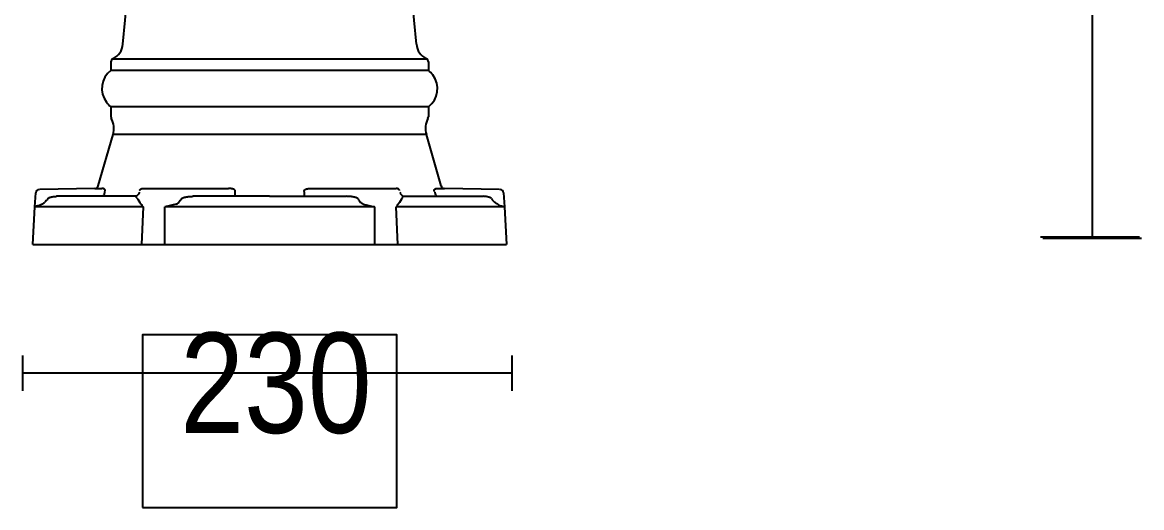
# Model space of a CAD drawing. Extents: x 0 to 119, y 0 to 373.
# Drawn here: x 25.2 to 113.4, y 0 to 38.3 of the extents above; entities that cross this region are included whole.
import ezdxf

# ---------------------------------------------------------------- set-up
doc = ezdxf.new("R2010")
doc.units = 0
doc.layers.add('LIVELLO_1', color=160, linetype='Continuous')
doc.styles.add('STD', font='txt')

# ---------------------------------------------------------------- blocks, each defined once
blk = doc.blocks.new('AI9-BLK1')
at = {"layer": 'LIVELLO_1', "color": 7}
for p, q in [((49.979, 15.402), (49.977, -165.429)), ((-26.442, -150.133), (-26.003, -145.572)), ((-3.309, -150.133), (-3.75, -145.572)), ((-27.391, -151.535), (-27.391, -152.205)), ((-27.232, -151.279), (-2.52, -151.279)), ((-2.362, -151.535), (-2.362, -152.205)), ((-2.362, -152.205), (-27.391, -152.205)), ((-2.362, -155.065), (-27.391, -155.065)), ((-27.391, -155.065), (-27.391, -155.85)), ((-2.362, -155.065), (-2.362, -155.85)), ((-28.391, -161.299), (-27.227, -157.25)), ((-2.522, -157.25), (-27.227, -157.25)), ((-1.363, -161.299), (-2.522, -157.25)), ((-33.382, -162.953), (-33.321, -161.854)), ((-28.658, -161.506), (-32.987, -161.579)), ((-28.658, -161.506), (-28.097, -161.506)), ((-24.862, -161.506), (-18.109, -161.506)), ((-17.617, -161.774), (-17.617, -162.108)), ((-12.134, -162.108), (-12.134, -161.774)), ((-11.643, -161.506), (-4.888, -161.506)), ((-1.655, -161.506), (-1.094, -161.506)), ((3.237, -161.579), (-1.094, -161.506)), ((3.57, -161.854), (3.631, -162.953)), ((-33.536, -165.934), (-33.382, -162.953)), ((-24.855, -162.953), (-33.382, -162.953)), ((-24.855, -162.953), (-24.991, -165.934)), ((-14.876, -162.953), (-23.135, -162.953)), ((-23.135, -165.934), (-23.135, -162.953)), ((-6.617, -162.953), (-14.876, -162.953)), ((-6.617, -162.953), (-6.617, -165.934)), ((-4.76, -165.934), (-4.893, -162.953)), ((3.631, -162.953), (-4.893, -162.953)), ((3.631, -162.953), (3.786, -165.934)), ((45.913, -165.329), (53.707, -165.329)), ((46.081, -165.416), (53.874, -165.416)), ((-33.536, -165.934), (-14.876, -165.934)), ((-14.876, -165.934), (3.786, -165.934)), ((-34.372, -174.67), (-34.372, -177.458)), ((4.226, -174.67), (4.226, -177.458)), ((4.226, -176.065), (-34.372, -176.065))]:
    blk.add_line(p, q, dxfattribs=at)
for points in [[(-25.37, -162.123), (-25.404, -162.123), (-25.435, -162.123)], [(-4.382, -162.123), (-4.35, -162.123), (-4.316, -162.123)]]:
    blk.add_lwpolyline(points, dxfattribs=at)
blk.add_lwpolyline([(-24.91, -186.655), (-4.844, -186.655), (-4.844, -173.039), (-24.91, -173.039)], close=True, dxfattribs=at)
for points in [[(-27.232, -151.279), (-26.788, -151.059), (-26.489, -150.627), (-26.442, -150.133)], [(-3.309, -150.133), (-3.264, -150.627), (-2.965, -151.059), (-2.52, -151.279)], [(-27.232, -151.279), (-27.329, -151.325), (-27.391, -151.426), (-27.391, -151.535)], [(-2.362, -151.535), (-2.362, -151.426), (-2.424, -151.325), (-2.52, -151.279)], [(-27.391, -155.85), (-27.391, -155.895), (-27.379, -155.94), (-27.359, -155.983)], [(-27.227, -157.25), (-27.109, -156.826), (-27.156, -156.372), (-27.359, -155.983)], [(-2.394, -155.983), (-2.598, -156.372), (-2.644, -156.826), (-2.522, -157.25)], [(-2.394, -155.983), (-2.375, -155.94), (-2.362, -155.895), (-2.362, -155.85)], [(-28.658, -161.506), (-28.532, -161.501), (-28.424, -161.418), (-28.391, -161.299)], [(-1.363, -161.299), (-1.329, -161.418), (-1.217, -161.501), (-1.094, -161.506)], [(-33.04, -161.579), (-33.192, -161.584), (-33.314, -161.701), (-33.321, -161.854)], [(3.57, -161.854), (3.562, -161.701), (3.439, -161.584), (3.292, -161.579)]]:
    blk.add_open_spline(points, degree=3, dxfattribs=at)
for points, knots in [([(-27.391, -152.205), (-28.178, -152.796), (-28.343, -153.918), (-27.749, -154.706), (-27.648, -154.842), (-27.528, -154.963), (-27.391, -155.065)], [0, 0, 0, 0, 1, 1, 1, 2, 2, 2, 2]), ([(-2.362, -155.065), (-1.572, -154.474), (-1.41, -153.349), (-2.003, -152.563), (-2.106, -152.426), (-2.227, -152.305), (-2.362, -152.205)], [0, 0, 0, 0, 1, 1, 1, 2, 2, 2, 2]), ([(-32.367, -162.31), (-32.406, -162.367), (-32.44, -162.417), (-32.484, -162.467), (-32.525, -162.514), (-32.575, -162.559), (-32.622, -162.6)], [0, 0, 0, 0, 1, 1, 1, 2, 2, 2, 2]), ([(-32.367, -162.31), (-32.344, -162.291), (-32.316, -162.267), (-32.29, -162.25), (-32.263, -162.237), (-32.239, -162.223), (-32.212, -162.216), (-32.19, -162.204), (-32.168, -162.199), (-32.146, -162.191), (-32.123, -162.184), (-32.102, -162.179), (-32.082, -162.173), (-32.055, -162.17), (-32.03, -162.163), (-32.004, -162.156), (-31.978, -162.153), (-31.952, -162.149), (-31.925, -162.144), (-31.888, -162.139), (-31.851, -162.132), (-31.814, -162.13), (-31.773, -162.128), (-31.731, -162.128), (-31.686, -162.123)], [0, 0, 0, 0, 1, 1, 1, 2, 2, 2, 3, 3, 3, 4, 4, 4, 5, 5, 5, 6, 6, 6, 7, 7, 7, 8, 8, 8, 8]), ([(-28.048, -162.108), (-28.281, -162.104), (-28.514, -162.104), (-28.748, -162.108), (-28.748, -162.108), (-29.474, -162.108), (-29.474, -162.108), (-29.805, -162.108), (-30.138, -162.113), (-30.469, -162.114), (-30.874, -162.116), (-31.281, -162.121), (-31.686, -162.123)], [0, 0, 0, 0, 1, 1, 1, 2, 2, 2, 3, 3, 3, 4, 4, 4, 4]), ([(-27.89, -161.774), (-27.883, -161.755), (-27.872, -161.741), (-27.867, -161.726), (-27.857, -161.708), (-27.855, -161.693), (-27.852, -161.677), (-27.852, -161.677), (-27.852, -161.645), (-27.852, -161.645), (-27.855, -161.634), (-27.855, -161.62), (-27.857, -161.608), (-27.862, -161.605), (-27.862, -161.599), (-27.867, -161.593), (-27.871, -161.589), (-27.874, -161.584), (-27.878, -161.579), (-27.883, -161.574), (-27.887, -161.57), (-27.89, -161.563), (-27.896, -161.56), (-27.903, -161.556), (-27.906, -161.555), (-27.911, -161.546), (-27.918, -161.544), (-27.924, -161.541), (-27.929, -161.539), (-27.936, -161.536), (-27.943, -161.532), (-27.952, -161.527), (-27.959, -161.525), (-27.97, -161.522), (-27.979, -161.52), (-27.992, -161.513), (-28.004, -161.513), (-28.018, -161.508), (-28.03, -161.508), (-28.044, -161.508), (-28.063, -161.506), (-28.08, -161.506), (-28.097, -161.506)], [0, 0, 0, 0, 1, 1, 1, 2, 2, 2, 3, 3, 3, 4, 4, 4, 5, 5, 5, 6, 6, 6, 7, 7, 7, 8, 8, 8, 9, 9, 9, 10, 10, 10, 11, 11, 11, 12, 12, 12, 13, 13, 13, 14, 14, 14, 14]), ([(-27.904, -161.807), (-27.906, -161.833), (-27.906, -161.864), (-27.913, -161.892), (-27.916, -161.917), (-27.924, -161.945), (-27.936, -161.968), (-27.945, -161.997), (-27.959, -162.021), (-27.979, -162.044), (-27.996, -162.068), (-28.023, -162.087), (-28.048, -162.108)], [0, 0, 0, 0, 1, 1, 1, 2, 2, 2, 3, 3, 3, 4, 4, 4, 4]), ([(-25.435, -162.123), (-25.871, -162.116), (-26.308, -162.114), (-26.739, -162.111), (-27.175, -162.108), (-27.612, -162.108), (-28.048, -162.108)], [0, 0, 0, 0, 1, 1, 1, 2, 2, 2, 2]), ([(-25.179, -161.909), (-25.204, -161.949), (-25.23, -161.985), (-25.262, -162.019), (-25.297, -162.056), (-25.336, -162.087), (-25.385, -162.116)], [0, 0, 0, 0, 1, 1, 1, 2, 2, 2, 2]), ([(-25.363, -162.237), (-25.363, -162.22), (-25.365, -162.199), (-25.37, -162.184), (-25.37, -162.184), (-25.37, -162.123), (-25.37, -162.123)], [0, 0, 0, 0, 1, 1, 1, 2, 2, 2, 2]), ([(-25.363, -162.237), (-25.252, -162.4), (-25.142, -162.564), (-25.027, -162.723), (-24.97, -162.799), (-24.914, -162.879), (-24.855, -162.953)], [0, 0, 0, 0, 1, 1, 1, 2, 2, 2, 2]), ([(-25.156, -161.807), (-25.16, -161.823), (-25.163, -161.84), (-25.168, -161.859), (-25.172, -161.874), (-25.176, -161.892), (-25.179, -161.909)], [0, 0, 0, 0, 1, 1, 1, 2, 2, 2, 2]), ([(-25.128, -161.66), (-25.117, -161.648), (-25.11, -161.634), (-25.099, -161.62), (-25.094, -161.608), (-25.081, -161.599), (-25.073, -161.589), (-25.066, -161.579), (-25.057, -161.574), (-25.048, -161.57), (-25.041, -161.562), (-25.032, -161.556), (-25.025, -161.546), (-25.022, -161.546), (-25.015, -161.543), (-25.009, -161.541), (-25.005, -161.539), (-25, -161.536), (-24.991, -161.531), (-24.986, -161.527), (-24.976, -161.525), (-24.968, -161.522), (-24.959, -161.52), (-24.947, -161.513), (-24.94, -161.513), (-24.928, -161.512), (-24.917, -161.508), (-24.907, -161.508), (-24.89, -161.506), (-24.877, -161.506), (-24.862, -161.506)], [0, 0, 0, 0, 1, 1, 1, 2, 2, 2, 3, 3, 3, 4, 4, 4, 5, 5, 5, 6, 6, 6, 7, 7, 7, 8, 8, 8, 9, 9, 9, 10, 10, 10, 10]), ([(-21.834, -162.31), (-21.861, -162.362), (-21.891, -162.417), (-21.928, -162.464), (-21.96, -162.514), (-22.001, -162.559), (-22.045, -162.6)], [0, 0, 0, 0, 1, 1, 1, 2, 2, 2, 2]), ([(-21.834, -162.31), (-21.798, -162.287), (-21.765, -162.265), (-21.726, -162.25), (-21.695, -162.235), (-21.661, -162.223), (-21.626, -162.215), (-21.599, -162.203), (-21.57, -162.199), (-21.54, -162.191), (-21.513, -162.184), (-21.484, -162.179), (-21.454, -162.173), (-21.422, -162.17), (-21.386, -162.163), (-21.353, -162.156), (-21.317, -162.153), (-21.28, -162.149), (-21.245, -162.144), (-21.197, -162.139), (-21.146, -162.132), (-21.096, -162.13), (-21.043, -162.128), (-20.983, -162.128), (-20.927, -162.123)], [0, 0, 0, 0, 1, 1, 1, 2, 2, 2, 3, 3, 3, 4, 4, 4, 5, 5, 5, 6, 6, 6, 7, 7, 7, 8, 8, 8, 8]), ([(-17.617, -162.108), (-18.168, -162.111), (-18.72, -162.113), (-19.274, -162.116), (-19.824, -162.116), (-20.373, -162.123), (-20.927, -162.123)], [0, 0, 0, 0, 1, 1, 1, 2, 2, 2, 2]), ([(-17.617, -161.774), (-17.607, -161.755), (-17.597, -161.74), (-17.594, -161.722), (-17.589, -161.708), (-17.592, -161.688), (-17.597, -161.67), (-17.602, -161.66), (-17.609, -161.65), (-17.614, -161.641), (-17.622, -161.631), (-17.629, -161.62), (-17.642, -161.608), (-17.647, -161.605), (-17.658, -161.599), (-17.663, -161.593), (-17.674, -161.589), (-17.681, -161.584), (-17.691, -161.579), (-17.7, -161.574), (-17.711, -161.57), (-17.722, -161.563), (-17.732, -161.56), (-17.742, -161.556), (-17.754, -161.555), (-17.764, -161.546), (-17.776, -161.544), (-17.789, -161.541), (-17.799, -161.539), (-17.811, -161.536), (-17.823, -161.532), (-17.842, -161.527), (-17.862, -161.525), (-17.877, -161.522), (-17.897, -161.52), (-17.918, -161.513), (-17.936, -161.513), (-17.964, -161.508), (-17.994, -161.508), (-18.019, -161.508), (-18.049, -161.506), (-18.08, -161.506), (-18.109, -161.506)], [0, 0, 0, 0, 1, 1, 1, 2, 2, 2, 3, 3, 3, 4, 4, 4, 5, 5, 5, 6, 6, 6, 7, 7, 7, 8, 8, 8, 9, 9, 9, 10, 10, 10, 11, 11, 11, 12, 12, 12, 13, 13, 13, 14, 14, 14, 14]), ([(-14.876, -162.104), (-14.876, -162.104), (-14.876, -162.104), (-14.876, -162.104), (-14.876, -162.104), (-14.878, -162.104), (-14.878, -162.104), (-14.878, -162.104), (-14.883, -162.104), (-14.883, -162.104), (-14.883, -162.104), (-14.887, -162.104), (-14.887, -162.104), (-14.887, -162.104), (-14.89, -162.104), (-14.89, -162.104), (-14.89, -162.104), (-14.893, -162.104), (-14.893, -162.104), (-14.893, -162.104), (-14.897, -162.104), (-14.897, -162.104), (-14.897, -162.104), (-14.902, -162.104), (-14.902, -162.104), (-14.902, -162.104), (-14.904, -162.104), (-14.904, -162.104), (-14.904, -162.104), (-14.91, -162.104), (-14.91, -162.104), (-14.91, -162.104), (-14.915, -162.104), (-14.915, -162.104), (-14.915, -162.104), (-14.924, -162.104), (-14.924, -162.104), (-14.924, -162.104), (-14.927, -162.104), (-14.927, -162.104), (-14.927, -162.104), (-14.934, -162.104), (-14.934, -162.104), (-14.934, -162.104), (-14.941, -162.104), (-14.941, -162.104), (-14.941, -162.104), (-14.949, -162.104), (-14.949, -162.104), (-14.949, -162.104), (-14.954, -162.104), (-14.954, -162.104), (-14.954, -162.104), (-14.964, -162.104), (-14.964, -162.104), (-14.964, -162.104), (-14.969, -162.104), (-14.969, -162.104), (-14.969, -162.104), (-14.978, -162.104), (-14.978, -162.104), (-14.978, -162.104), (-14.988, -162.104), (-14.988, -162.104), (-14.988, -162.104), (-14.996, -162.104), (-14.996, -162.104), (-14.996, -162.104), (-15.005, -162.104), (-15.005, -162.104), (-15.005, -162.104), (-15.012, -162.104), (-15.012, -162.104), (-15.012, -162.104), (-15.021, -162.104), (-15.021, -162.104), (-15.021, -162.104), (-15.032, -162.104), (-15.032, -162.104), (-15.032, -162.104), (-15.04, -162.104), (-15.04, -162.104), (-15.04, -162.104), (-15.052, -162.104), (-15.052, -162.104), (-15.052, -162.104), (-15.062, -162.104), (-15.062, -162.104), (-15.062, -162.104), (-15.072, -162.104), (-15.072, -162.104), (-15.072, -162.104), (-15.083, -162.104), (-15.083, -162.104), (-15.083, -162.104), (-15.094, -162.104), (-15.094, -162.104), (-15.094, -162.104), (-15.106, -162.104), (-15.106, -162.104), (-15.106, -162.104), (-15.116, -162.104), (-15.116, -162.104), (-15.116, -162.104), (-15.128, -162.104), (-15.128, -162.104), (-15.128, -162.104), (-15.138, -162.104), (-15.138, -162.104), (-15.138, -162.104), (-15.15, -162.104), (-15.15, -162.104), (-15.15, -162.104), (-15.162, -162.104), (-15.162, -162.104), (-15.162, -162.104), (-15.175, -162.104), (-15.175, -162.104), (-15.175, -162.104), (-15.187, -162.104), (-15.187, -162.104), (-15.187, -162.104), (-15.199, -162.104), (-15.199, -162.104), (-15.199, -162.104), (-15.209, -162.104), (-15.209, -162.104), (-15.209, -162.104), (-15.223, -162.104), (-15.223, -162.104), (-15.223, -162.104), (-15.235, -162.104), (-15.235, -162.104), (-15.235, -162.104), (-15.25, -162.104), (-15.25, -162.104), (-15.25, -162.104), (-15.26, -162.104), (-15.26, -162.104), (-15.26, -162.104), (-15.272, -162.104), (-15.272, -162.104), (-15.272, -162.104), (-15.285, -162.104), (-15.285, -162.104), (-15.285, -162.104), (-15.297, -162.104), (-15.297, -162.104), (-15.297, -162.104), (-15.309, -162.104), (-15.309, -162.104), (-15.309, -162.104), (-15.322, -162.104), (-15.322, -162.104), (-15.322, -162.104), (-15.336, -162.104), (-15.336, -162.104), (-15.336, -162.104), (-15.35, -162.104), (-15.35, -162.104), (-15.35, -162.104), (-15.363, -162.104), (-15.363, -162.104), (-15.363, -162.104), (-15.375, -162.104), (-15.375, -162.104), (-15.375, -162.104), (-15.385, -162.104), (-15.385, -162.104), (-15.385, -162.104), (-15.398, -162.104), (-15.398, -162.104), (-15.398, -162.104), (-15.41, -162.104), (-15.41, -162.104), (-15.41, -162.104), (-15.422, -162.104), (-15.422, -162.104), (-15.422, -162.104), (-15.464, -162.104), (-15.464, -162.104), (-15.464, -162.104), (-15.504, -162.104), (-15.504, -162.104), (-15.504, -162.104), (-15.545, -162.104), (-15.545, -162.104), (-15.545, -162.104), (-15.584, -162.104), (-15.584, -162.104), (-15.584, -162.104), (-15.623, -162.104), (-15.623, -162.104), (-15.637, -162.104), (-15.65, -162.108), (-15.662, -162.108), (-15.662, -162.108), (-15.699, -162.108), (-15.699, -162.108), (-15.699, -162.108), (-15.739, -162.108), (-15.739, -162.108), (-15.739, -162.108), (-15.778, -162.108), (-15.778, -162.108), (-15.778, -162.108), (-15.814, -162.108), (-15.814, -162.108), (-15.814, -162.108), (-15.853, -162.108), (-15.853, -162.108), (-15.853, -162.108), (-15.892, -162.108), (-15.892, -162.108), (-15.892, -162.108), (-15.93, -162.108), (-15.93, -162.108), (-15.93, -162.108), (-15.966, -162.108), (-15.966, -162.108), (-15.966, -162.108), (-16.003, -162.108), (-16.003, -162.108), (-16.003, -162.108), (-16.042, -162.108), (-16.042, -162.108), (-16.042, -162.108), (-16.083, -162.108), (-16.083, -162.108), (-16.083, -162.108), (-16.118, -162.108), (-16.118, -162.108), (-16.118, -162.108), (-16.155, -162.108), (-16.155, -162.108), (-16.155, -162.108), (-16.196, -162.108), (-16.196, -162.108), (-16.196, -162.108), (-16.231, -162.108), (-16.231, -162.108), (-16.231, -162.108), (-16.272, -162.108), (-16.272, -162.108), (-16.272, -162.108), (-16.31, -162.108), (-16.31, -162.108), (-16.31, -162.108), (-16.35, -162.108), (-16.35, -162.108), (-16.35, -162.108), (-16.391, -162.108), (-16.391, -162.108), (-16.391, -162.108), (-16.432, -162.108), (-16.432, -162.108), (-16.432, -162.108), (-16.452, -162.108), (-16.452, -162.108), (-16.452, -162.108), (-16.474, -162.108), (-16.474, -162.108), (-16.474, -162.108), (-16.495, -162.108), (-16.495, -162.108), (-16.495, -162.108), (-16.516, -162.108), (-16.516, -162.108), (-16.516, -162.108), (-16.54, -162.108), (-16.54, -162.108), (-16.54, -162.108), (-16.562, -162.108), (-16.562, -162.108), (-16.562, -162.108), (-16.584, -162.108), (-16.584, -162.108), (-16.584, -162.108), (-16.607, -162.108), (-16.607, -162.108), (-16.607, -162.108), (-16.628, -162.108), (-16.628, -162.108), (-16.628, -162.108), (-16.653, -162.108), (-16.653, -162.108), (-16.653, -162.108), (-16.672, -162.108), (-16.672, -162.108), (-16.672, -162.108), (-16.695, -162.108), (-16.695, -162.108), (-16.695, -162.108), (-16.717, -162.108), (-16.717, -162.108), (-16.717, -162.108), (-16.739, -162.108), (-16.739, -162.108), (-16.739, -162.108), (-16.761, -162.108), (-16.761, -162.108), (-16.761, -162.108), (-16.783, -162.108), (-16.783, -162.108), (-16.783, -162.108), (-16.807, -162.108), (-16.807, -162.108), (-16.807, -162.108), (-16.83, -162.108), (-16.83, -162.108), (-16.83, -162.108), (-16.849, -162.108), (-16.849, -162.108), (-16.849, -162.108), (-16.872, -162.108), (-16.872, -162.108), (-16.872, -162.108), (-16.895, -162.108), (-16.895, -162.108), (-16.895, -162.108), (-16.916, -162.108), (-16.916, -162.108), (-16.916, -162.108), (-16.94, -162.108), (-16.94, -162.108), (-16.94, -162.108), (-16.96, -162.108), (-16.96, -162.108), (-16.96, -162.108), (-16.982, -162.108), (-16.982, -162.108), (-16.982, -162.108), (-17.003, -162.108), (-17.003, -162.108), (-17.003, -162.108), (-17.024, -162.108), (-17.024, -162.108), (-17.024, -162.108), (-17.048, -162.108), (-17.048, -162.108), (-17.048, -162.108), (-17.068, -162.108), (-17.068, -162.108), (-17.068, -162.108), (-17.09, -162.108), (-17.09, -162.108), (-17.09, -162.108), (-17.111, -162.108), (-17.111, -162.108), (-17.111, -162.108), (-17.131, -162.108), (-17.131, -162.108), (-17.131, -162.108), (-17.151, -162.108), (-17.151, -162.108), (-17.151, -162.108), (-17.171, -162.108), (-17.171, -162.108), (-17.171, -162.108), (-17.192, -162.108), (-17.192, -162.108), (-17.192, -162.108), (-17.212, -162.108), (-17.212, -162.108), (-17.212, -162.108), (-17.232, -162.108), (-17.232, -162.108), (-17.232, -162.108), (-17.247, -162.108), (-17.247, -162.108), (-17.247, -162.108), (-17.269, -162.108), (-17.269, -162.108), (-17.269, -162.108), (-17.288, -162.108), (-17.288, -162.108), (-17.288, -162.108), (-17.306, -162.108), (-17.306, -162.108), (-17.306, -162.108), (-17.325, -162.108), (-17.325, -162.108), (-17.325, -162.108), (-17.343, -162.108), (-17.343, -162.108), (-17.343, -162.108), (-17.364, -162.108), (-17.364, -162.108), (-17.364, -162.108), (-17.378, -162.108), (-17.378, -162.108), (-17.378, -162.108), (-17.398, -162.108), (-17.398, -162.108), (-17.398, -162.108), (-17.416, -162.108), (-17.416, -162.108), (-17.416, -162.108), (-17.431, -162.108), (-17.431, -162.108), (-17.431, -162.108), (-17.447, -162.108), (-17.447, -162.108), (-17.447, -162.108), (-17.465, -162.108), (-17.465, -162.108), (-17.465, -162.108), (-17.479, -162.108), (-17.479, -162.108), (-17.479, -162.108), (-17.494, -162.108), (-17.494, -162.108), (-17.494, -162.108), (-17.507, -162.108), (-17.507, -162.108), (-17.507, -162.108), (-17.525, -162.108), (-17.525, -162.108), (-17.525, -162.108), (-17.538, -162.108), (-17.538, -162.108), (-17.538, -162.108), (-17.553, -162.108), (-17.553, -162.108), (-17.553, -162.108), (-17.566, -162.108), (-17.566, -162.108), (-17.566, -162.108), (-17.58, -162.108), (-17.58, -162.108), (-17.58, -162.108), (-17.592, -162.108), (-17.592, -162.108), (-17.592, -162.108), (-17.603, -162.108), (-17.603, -162.108), (-17.603, -162.108), (-17.617, -162.108), (-17.617, -162.108)], [0, 0, 0, 0, 1, 1, 1, 2, 2, 2, 3, 3, 3, 4, 4, 4, 5, 5, 5, 6, 6, 6, 7, 7, 7, 8, 8, 8, 9, 9, 9, 10, 10, 10, 11, 11, 11, 12, 12, 12, 13, 13, 13, 14, 14, 14, 15, 15, 15, 16, 16, 16, 17, 17, 17, 18, 18, 18, 19, 19, 19, 20, 20, 20, 21, 21, 21, 22, 22, 22, 23, 23, 23, 24, 24, 24, 25, 25, 25, 26, 26, 26, 27, 27, 27, 28, 28, 28, 29, 29, 29, 30, 30, 30, 31, 31, 31, 32, 32, 32, 33, 33, 33, 34, 34, 34, 35, 35, 35, 36, 36, 36, 37, 37, 37, 38, 38, 38, 39, 39, 39, 40, 40, 40, 41, 41, 41, 42, 42, 42, 43, 43, 43, 44, 44, 44, 45, 45, 45, 46, 46, 46, 47, 47, 47, 48, 48, 48, 49, 49, 49, 50, 50, 50, 51, 51, 51, 52, 52, 52, 53, 53, 53, 54, 54, 54, 55, 55, 55, 56, 56, 56, 57, 57, 57, 58, 58, 58, 59, 59, 59, 60, 60, 60, 61, 61, 61, 62, 62, 62, 63, 63, 63, 64, 64, 64, 65, 65, 65, 66, 66, 66, 67, 67, 67, 68, 68, 68, 69, 69, 69, 70, 70, 70, 71, 71, 71, 72, 72, 72, 73, 73, 73, 74, 74, 74, 75, 75, 75, 76, 76, 76, 77, 77, 77, 78, 78, 78, 79, 79, 79, 80, 80, 80, 81, 81, 81, 82, 82, 82, 83, 83, 83, 84, 84, 84, 85, 85, 85, 86, 86, 86, 87, 87, 87, 88, 88, 88, 89, 89, 89, 90, 90, 90, 91, 91, 91, 92, 92, 92, 93, 93, 93, 94, 94, 94, 95, 95, 95, 96, 96, 96, 97, 97, 97, 98, 98, 98, 99, 99, 99, 100, 100, 100, 101, 101, 101, 102, 102, 102, 103, 103, 103, 104, 104, 104, 105, 105, 105, 106, 106, 106, 107, 107, 107, 108, 108, 108, 109, 109, 109, 110, 110, 110, 111, 111, 111, 112, 112, 112, 113, 113, 113, 114, 114, 114, 115, 115, 115, 116, 116, 116, 117, 117, 117, 118, 118, 118, 119, 119, 119, 120, 120, 120, 121, 121, 121, 122, 122, 122, 123, 123, 123, 124, 124, 124, 125, 125, 125, 126, 126, 126, 127, 127, 127, 128, 128, 128, 129, 129, 129, 130, 130, 130, 131, 131, 131, 132, 132, 132, 133, 133, 133, 134, 134, 134, 135, 135, 135, 136, 136, 136, 137, 137, 137, 138, 138, 138, 139, 139, 139, 140, 140, 140, 141, 141, 141, 142, 142, 142, 143, 143, 143, 144, 144, 144, 145, 145, 145, 146, 146, 146, 146]), ([(-14.876, -162.104), (-14.876, -162.104), (-14.875, -162.104), (-14.875, -162.104), (-14.875, -162.104), (-14.869, -162.104), (-14.869, -162.104), (-14.869, -162.104), (-14.867, -162.104), (-14.867, -162.104), (-14.867, -162.104), (-14.861, -162.104), (-14.861, -162.104), (-14.861, -162.104), (-14.858, -162.104), (-14.858, -162.104), (-14.858, -162.104), (-14.856, -162.104), (-14.856, -162.104), (-14.856, -162.104), (-14.848, -162.104), (-14.848, -162.104), (-14.848, -162.104), (-14.846, -162.104), (-14.846, -162.104), (-14.846, -162.104), (-14.843, -162.104), (-14.843, -162.104), (-14.843, -162.104), (-14.836, -162.104), (-14.836, -162.104), (-14.836, -162.104), (-14.828, -162.104), (-14.828, -162.104), (-14.828, -162.104), (-14.824, -162.104), (-14.824, -162.104), (-14.824, -162.104), (-14.816, -162.104), (-14.816, -162.104), (-14.816, -162.104), (-14.812, -162.104), (-14.812, -162.104), (-14.812, -162.104), (-14.807, -162.104), (-14.807, -162.104), (-14.807, -162.104), (-14.796, -162.104), (-14.796, -162.104), (-14.796, -162.104), (-14.789, -162.104), (-14.789, -162.104), (-14.789, -162.104), (-14.78, -162.104), (-14.78, -162.104), (-14.78, -162.104), (-14.773, -162.104), (-14.773, -162.104), (-14.773, -162.104), (-14.765, -162.104), (-14.765, -162.104), (-14.765, -162.104), (-14.755, -162.104), (-14.755, -162.104), (-14.755, -162.104), (-14.747, -162.104), (-14.747, -162.104), (-14.747, -162.104), (-14.738, -162.104), (-14.738, -162.104), (-14.738, -162.104), (-14.728, -162.104), (-14.728, -162.104), (-14.728, -162.104), (-14.72, -162.104), (-14.72, -162.104), (-14.72, -162.104), (-14.71, -162.104), (-14.71, -162.104), (-14.71, -162.104), (-14.699, -162.104), (-14.699, -162.104), (-14.699, -162.104), (-14.69, -162.104), (-14.69, -162.104), (-14.69, -162.104), (-14.679, -162.104), (-14.679, -162.104), (-14.679, -162.104), (-14.667, -162.104), (-14.667, -162.104), (-14.667, -162.104), (-14.66, -162.104), (-14.66, -162.104), (-14.66, -162.104), (-14.645, -162.104), (-14.645, -162.104), (-14.645, -162.104), (-14.633, -162.104), (-14.633, -162.104), (-14.633, -162.104), (-14.625, -162.104), (-14.625, -162.104), (-14.625, -162.104), (-14.612, -162.104), (-14.612, -162.104), (-14.612, -162.104), (-14.601, -162.104), (-14.601, -162.104), (-14.601, -162.104), (-14.591, -162.104), (-14.591, -162.104), (-14.591, -162.104), (-14.579, -162.104), (-14.579, -162.104), (-14.579, -162.104), (-14.564, -162.104), (-14.564, -162.104), (-14.564, -162.104), (-14.552, -162.104), (-14.552, -162.104), (-14.552, -162.104), (-14.54, -162.104), (-14.54, -162.104), (-14.54, -162.104), (-14.529, -162.104), (-14.529, -162.104), (-14.529, -162.104), (-14.518, -162.104), (-14.518, -162.104), (-14.518, -162.104), (-14.505, -162.104), (-14.505, -162.104), (-14.505, -162.104), (-14.492, -162.104), (-14.492, -162.104), (-14.492, -162.104), (-14.48, -162.104), (-14.48, -162.104), (-14.48, -162.104), (-14.469, -162.104), (-14.469, -162.104), (-14.469, -162.104), (-14.456, -162.104), (-14.456, -162.104), (-14.456, -162.104), (-14.446, -162.104), (-14.446, -162.104), (-14.446, -162.104), (-14.428, -162.104), (-14.428, -162.104), (-14.428, -162.104), (-14.417, -162.104), (-14.417, -162.104), (-14.417, -162.104), (-14.402, -162.104), (-14.402, -162.104), (-14.402, -162.104), (-14.391, -162.104), (-14.391, -162.104), (-14.391, -162.104), (-14.378, -162.104), (-14.378, -162.104), (-14.378, -162.104), (-14.366, -162.104), (-14.366, -162.104), (-14.366, -162.104), (-14.353, -162.104), (-14.353, -162.104), (-14.353, -162.104), (-14.34, -162.104), (-14.34, -162.104), (-14.34, -162.104), (-14.327, -162.104), (-14.327, -162.104), (-14.327, -162.104), (-14.287, -162.104), (-14.287, -162.104), (-14.287, -162.104), (-14.248, -162.104), (-14.248, -162.104), (-14.248, -162.104), (-14.207, -162.104), (-14.207, -162.104), (-14.207, -162.104), (-14.166, -162.104), (-14.166, -162.104), (-14.166, -162.104), (-14.129, -162.104), (-14.129, -162.104), (-14.117, -162.104), (-14.103, -162.108), (-14.09, -162.108), (-14.09, -162.108), (-14.051, -162.108), (-14.051, -162.108), (-14.051, -162.108), (-14.012, -162.108), (-14.012, -162.108), (-14.012, -162.108), (-13.977, -162.108), (-13.977, -162.108), (-13.977, -162.108), (-13.934, -162.108), (-13.934, -162.108), (-13.934, -162.108), (-13.899, -162.108), (-13.899, -162.108), (-13.899, -162.108), (-13.862, -162.108), (-13.862, -162.108), (-13.862, -162.108), (-13.823, -162.108), (-13.823, -162.108), (-13.823, -162.108), (-13.784, -162.108), (-13.784, -162.108), (-13.784, -162.108), (-13.749, -162.108), (-13.749, -162.108), (-13.749, -162.108), (-13.708, -162.108), (-13.708, -162.108), (-13.708, -162.108), (-13.671, -162.108), (-13.671, -162.108), (-13.671, -162.108), (-13.635, -162.108), (-13.635, -162.108), (-13.635, -162.108), (-13.595, -162.108), (-13.595, -162.108), (-13.595, -162.108), (-13.558, -162.108), (-13.558, -162.108), (-13.558, -162.108), (-13.519, -162.108), (-13.519, -162.108), (-13.519, -162.108), (-13.482, -162.108), (-13.482, -162.108), (-13.482, -162.108), (-13.441, -162.108), (-13.441, -162.108), (-13.441, -162.108), (-13.404, -162.108), (-13.404, -162.108), (-13.404, -162.108), (-13.361, -162.108), (-13.361, -162.108), (-13.361, -162.108), (-13.32, -162.108), (-13.32, -162.108), (-13.32, -162.108), (-13.301, -162.108), (-13.301, -162.108), (-13.301, -162.108), (-13.278, -162.108), (-13.278, -162.108), (-13.278, -162.108), (-13.257, -162.108), (-13.257, -162.108), (-13.257, -162.108), (-13.233, -162.108), (-13.233, -162.108), (-13.233, -162.108), (-13.21, -162.108), (-13.21, -162.108), (-13.21, -162.108), (-13.191, -162.108), (-13.191, -162.108), (-13.191, -162.108), (-13.166, -162.108), (-13.166, -162.108), (-13.166, -162.108), (-13.147, -162.108), (-13.147, -162.108), (-13.147, -162.108), (-13.124, -162.108), (-13.124, -162.108), (-13.124, -162.108), (-13.1, -162.108), (-13.1, -162.108), (-13.1, -162.108), (-13.08, -162.108), (-13.08, -162.108), (-13.08, -162.108), (-13.056, -162.108), (-13.056, -162.108), (-13.056, -162.108), (-13.036, -162.108), (-13.036, -162.108), (-13.036, -162.108), (-13.012, -162.108), (-13.012, -162.108), (-13.012, -162.108), (-12.989, -162.108), (-12.989, -162.108), (-12.989, -162.108), (-12.966, -162.108), (-12.966, -162.108), (-12.966, -162.108), (-12.945, -162.108), (-12.945, -162.108), (-12.945, -162.108), (-12.923, -162.108), (-12.923, -162.108), (-12.923, -162.108), (-12.901, -162.108), (-12.901, -162.108), (-12.901, -162.108), (-12.878, -162.108), (-12.878, -162.108), (-12.878, -162.108), (-12.857, -162.108), (-12.857, -162.108), (-12.857, -162.108), (-12.835, -162.108), (-12.835, -162.108), (-12.835, -162.108), (-12.813, -162.108), (-12.813, -162.108), (-12.813, -162.108), (-12.793, -162.108), (-12.793, -162.108), (-12.793, -162.108), (-12.768, -162.108), (-12.768, -162.108), (-12.768, -162.108), (-12.749, -162.108), (-12.749, -162.108), (-12.749, -162.108), (-12.729, -162.108), (-12.729, -162.108), (-12.729, -162.108), (-12.705, -162.108), (-12.705, -162.108), (-12.705, -162.108), (-12.683, -162.108), (-12.683, -162.108), (-12.683, -162.108), (-12.662, -162.108), (-12.662, -162.108), (-12.662, -162.108), (-12.642, -162.108), (-12.642, -162.108), (-12.642, -162.108), (-12.624, -162.108), (-12.624, -162.108), (-12.624, -162.108), (-12.6, -162.108), (-12.6, -162.108), (-12.6, -162.108), (-12.58, -162.108), (-12.58, -162.108), (-12.58, -162.108), (-12.561, -162.108), (-12.561, -162.108), (-12.561, -162.108), (-12.541, -162.108), (-12.541, -162.108), (-12.541, -162.108), (-12.521, -162.108), (-12.521, -162.108), (-12.521, -162.108), (-12.503, -162.108), (-12.503, -162.108), (-12.503, -162.108), (-12.485, -162.108), (-12.485, -162.108), (-12.485, -162.108), (-12.464, -162.108), (-12.464, -162.108), (-12.464, -162.108), (-12.445, -162.108), (-12.445, -162.108), (-12.445, -162.108), (-12.426, -162.108), (-12.426, -162.108), (-12.426, -162.108), (-12.408, -162.108), (-12.408, -162.108), (-12.408, -162.108), (-12.389, -162.108), (-12.389, -162.108), (-12.389, -162.108), (-12.374, -162.108), (-12.374, -162.108), (-12.374, -162.108), (-12.354, -162.108), (-12.354, -162.108), (-12.354, -162.108), (-12.337, -162.108), (-12.337, -162.108), (-12.337, -162.108), (-12.322, -162.108), (-12.322, -162.108), (-12.322, -162.108), (-12.305, -162.108), (-12.305, -162.108), (-12.305, -162.108), (-12.288, -162.108), (-12.288, -162.108), (-12.288, -162.108), (-12.273, -162.108), (-12.273, -162.108), (-12.273, -162.108), (-12.255, -162.108), (-12.255, -162.108), (-12.255, -162.108), (-12.242, -162.108), (-12.242, -162.108), (-12.242, -162.108), (-12.227, -162.108), (-12.227, -162.108), (-12.227, -162.108), (-12.214, -162.108), (-12.214, -162.108), (-12.214, -162.108), (-12.2, -162.108), (-12.2, -162.108), (-12.2, -162.108), (-12.188, -162.108), (-12.188, -162.108), (-12.188, -162.108), (-12.173, -162.108), (-12.173, -162.108), (-12.173, -162.108), (-12.159, -162.108), (-12.159, -162.108), (-12.159, -162.108), (-12.147, -162.108), (-12.147, -162.108), (-12.147, -162.108), (-12.134, -162.108), (-12.134, -162.108)], [0, 0, 0, 0, 1, 1, 1, 2, 2, 2, 3, 3, 3, 4, 4, 4, 5, 5, 5, 6, 6, 6, 7, 7, 7, 8, 8, 8, 9, 9, 9, 10, 10, 10, 11, 11, 11, 12, 12, 12, 13, 13, 13, 14, 14, 14, 15, 15, 15, 16, 16, 16, 17, 17, 17, 18, 18, 18, 19, 19, 19, 20, 20, 20, 21, 21, 21, 22, 22, 22, 23, 23, 23, 24, 24, 24, 25, 25, 25, 26, 26, 26, 27, 27, 27, 28, 28, 28, 29, 29, 29, 30, 30, 30, 31, 31, 31, 32, 32, 32, 33, 33, 33, 34, 34, 34, 35, 35, 35, 36, 36, 36, 37, 37, 37, 38, 38, 38, 39, 39, 39, 40, 40, 40, 41, 41, 41, 42, 42, 42, 43, 43, 43, 44, 44, 44, 45, 45, 45, 46, 46, 46, 47, 47, 47, 48, 48, 48, 49, 49, 49, 50, 50, 50, 51, 51, 51, 52, 52, 52, 53, 53, 53, 54, 54, 54, 55, 55, 55, 56, 56, 56, 57, 57, 57, 58, 58, 58, 59, 59, 59, 60, 60, 60, 61, 61, 61, 62, 62, 62, 63, 63, 63, 64, 64, 64, 65, 65, 65, 66, 66, 66, 67, 67, 67, 68, 68, 68, 69, 69, 69, 70, 70, 70, 71, 71, 71, 72, 72, 72, 73, 73, 73, 74, 74, 74, 75, 75, 75, 76, 76, 76, 77, 77, 77, 78, 78, 78, 79, 79, 79, 80, 80, 80, 81, 81, 81, 82, 82, 82, 83, 83, 83, 84, 84, 84, 85, 85, 85, 86, 86, 86, 87, 87, 87, 88, 88, 88, 89, 89, 89, 90, 90, 90, 91, 91, 91, 92, 92, 92, 93, 93, 93, 94, 94, 94, 95, 95, 95, 96, 96, 96, 97, 97, 97, 98, 98, 98, 99, 99, 99, 100, 100, 100, 101, 101, 101, 102, 102, 102, 103, 103, 103, 104, 104, 104, 105, 105, 105, 106, 106, 106, 107, 107, 107, 108, 108, 108, 109, 109, 109, 110, 110, 110, 111, 111, 111, 112, 112, 112, 113, 113, 113, 114, 114, 114, 115, 115, 115, 116, 116, 116, 117, 117, 117, 118, 118, 118, 119, 119, 119, 120, 120, 120, 121, 121, 121, 122, 122, 122, 123, 123, 123, 124, 124, 124, 125, 125, 125, 126, 126, 126, 127, 127, 127, 128, 128, 128, 129, 129, 129, 130, 130, 130, 131, 131, 131, 132, 132, 132, 133, 133, 133, 134, 134, 134, 135, 135, 135, 136, 136, 136, 137, 137, 137, 138, 138, 138, 139, 139, 139, 140, 140, 140, 141, 141, 141, 142, 142, 142, 143, 143, 143, 144, 144, 144, 145, 145, 145, 145]), ([(-12.134, -161.774), (-12.147, -161.755), (-12.154, -161.74), (-12.159, -161.722), (-12.163, -161.708), (-12.159, -161.688), (-12.154, -161.67), (-12.151, -161.66), (-12.141, -161.65), (-12.134, -161.641), (-12.131, -161.631), (-12.121, -161.62), (-12.11, -161.608), (-12.101, -161.605), (-12.096, -161.599), (-12.085, -161.593), (-12.082, -161.589), (-12.069, -161.584), (-12.06, -161.579), (-12.051, -161.574), (-12.041, -161.57), (-12.03, -161.563), (-12.021, -161.56), (-12.007, -161.556), (-11.999, -161.555), (-11.988, -161.546), (-11.977, -161.544), (-11.963, -161.541), (-11.95, -161.539), (-11.94, -161.536), (-11.93, -161.532), (-11.911, -161.527), (-11.892, -161.525), (-11.874, -161.522), (-11.854, -161.52), (-11.834, -161.513), (-11.813, -161.513), (-11.786, -161.508), (-11.759, -161.508), (-11.733, -161.508), (-11.703, -161.506), (-11.673, -161.506), (-11.643, -161.506)], [0, 0, 0, 0, 1, 1, 1, 2, 2, 2, 3, 3, 3, 4, 4, 4, 5, 5, 5, 6, 6, 6, 7, 7, 7, 8, 8, 8, 9, 9, 9, 10, 10, 10, 11, 11, 11, 12, 12, 12, 13, 13, 13, 14, 14, 14, 14]), ([(-12.134, -162.108), (-11.582, -162.111), (-11.034, -162.113), (-10.48, -162.116), (-9.928, -162.116), (-9.375, -162.123), (-8.826, -162.123)], [0, 0, 0, 0, 1, 1, 1, 2, 2, 2, 2]), ([(-7.918, -162.31), (-7.953, -162.287), (-7.987, -162.265), (-8.024, -162.25), (-8.056, -162.235), (-8.091, -162.223), (-8.127, -162.215), (-8.156, -162.203), (-8.183, -162.199), (-8.21, -162.191), (-8.24, -162.184), (-8.269, -162.179), (-8.296, -162.173), (-8.33, -162.17), (-8.363, -162.163), (-8.399, -162.156), (-8.434, -162.153), (-8.471, -162.149), (-8.507, -162.144), (-8.556, -162.139), (-8.606, -162.132), (-8.654, -162.13), (-8.712, -162.128), (-8.769, -162.128), (-8.826, -162.123)], [0, 0, 0, 0, 1, 1, 1, 2, 2, 2, 3, 3, 3, 4, 4, 4, 5, 5, 5, 6, 6, 6, 7, 7, 7, 8, 8, 8, 8]), ([(-7.918, -162.31), (-7.891, -162.362), (-7.862, -162.417), (-7.823, -162.464), (-7.79, -162.514), (-7.747, -162.559), (-7.708, -162.6)], [0, 0, 0, 0, 1, 1, 1, 2, 2, 2, 2]), ([(-4.39, -162.237), (-4.498, -162.4), (-4.611, -162.564), (-4.725, -162.723), (-4.782, -162.799), (-4.836, -162.879), (-4.893, -162.953)], [0, 0, 0, 0, 1, 1, 1, 2, 2, 2, 2]), ([(-4.626, -161.66), (-4.633, -161.648), (-4.643, -161.634), (-4.65, -161.62), (-4.66, -161.608), (-4.669, -161.599), (-4.679, -161.589), (-4.686, -161.579), (-4.694, -161.574), (-4.704, -161.57), (-4.711, -161.562), (-4.716, -161.556), (-4.725, -161.546), (-4.732, -161.546), (-4.736, -161.543), (-4.741, -161.541), (-4.746, -161.539), (-4.751, -161.536), (-4.76, -161.531), (-4.765, -161.527), (-4.775, -161.525), (-4.785, -161.522), (-4.792, -161.52), (-4.801, -161.513), (-4.814, -161.513), (-4.822, -161.512), (-4.835, -161.508), (-4.847, -161.508), (-4.863, -161.506), (-4.873, -161.506), (-4.888, -161.506)], [0, 0, 0, 0, 1, 1, 1, 2, 2, 2, 3, 3, 3, 4, 4, 4, 5, 5, 5, 6, 6, 6, 7, 7, 7, 8, 8, 8, 9, 9, 9, 10, 10, 10, 10]), ([(-4.599, -161.807), (-4.592, -161.823), (-4.589, -161.84), (-4.586, -161.859), (-4.581, -161.874), (-4.578, -161.892), (-4.573, -161.909)], [0, 0, 0, 0, 1, 1, 1, 2, 2, 2, 2]), ([(-4.573, -161.909), (-4.55, -161.949), (-4.522, -161.985), (-4.491, -162.019), (-4.458, -162.056), (-4.415, -162.087), (-4.37, -162.116)], [0, 0, 0, 0, 1, 1, 1, 2, 2, 2, 2]), ([(-4.39, -162.237), (-4.385, -162.22), (-4.385, -162.199), (-4.382, -162.184), (-4.382, -162.184), (-4.382, -162.123), (-4.382, -162.123)], [0, 0, 0, 0, 1, 1, 1, 2, 2, 2, 2]), ([(-4.316, -162.123), (-3.882, -162.116), (-3.446, -162.114), (-3.01, -162.111), (-2.577, -162.108), (-2.141, -162.108), (-1.704, -162.108)], [0, 0, 0, 0, 1, 1, 1, 2, 2, 2, 2]), ([(-1.86, -161.774), (-1.871, -161.755), (-1.877, -161.741), (-1.886, -161.726), (-1.893, -161.708), (-1.899, -161.693), (-1.901, -161.677), (-1.903, -161.665), (-1.903, -161.655), (-1.901, -161.645), (-1.899, -161.634), (-1.896, -161.62), (-1.893, -161.608), (-1.89, -161.605), (-1.888, -161.599), (-1.884, -161.593), (-1.881, -161.589), (-1.877, -161.584), (-1.874, -161.579), (-1.871, -161.574), (-1.865, -161.57), (-1.86, -161.563), (-1.856, -161.56), (-1.849, -161.556), (-1.846, -161.555), (-1.839, -161.546), (-1.833, -161.544), (-1.828, -161.541), (-1.819, -161.539), (-1.817, -161.536), (-1.81, -161.532), (-1.8, -161.527), (-1.793, -161.525), (-1.78, -161.522), (-1.771, -161.52), (-1.759, -161.513), (-1.75, -161.513), (-1.736, -161.508), (-1.718, -161.508), (-1.705, -161.508), (-1.688, -161.506), (-1.672, -161.506), (-1.655, -161.506)], [0, 0, 0, 0, 1, 1, 1, 2, 2, 2, 3, 3, 3, 4, 4, 4, 5, 5, 5, 6, 6, 6, 7, 7, 7, 8, 8, 8, 9, 9, 9, 10, 10, 10, 11, 11, 11, 12, 12, 12, 13, 13, 13, 14, 14, 14, 14]), ([(-1.847, -161.807), (-1.846, -161.833), (-1.844, -161.864), (-1.839, -161.892), (-1.833, -161.917), (-1.827, -161.945), (-1.817, -161.968), (-1.805, -161.997), (-1.793, -162.021), (-1.771, -162.044), (-1.752, -162.068), (-1.729, -162.087), (-1.704, -162.108)], [0, 0, 0, 0, 1, 1, 1, 2, 2, 2, 3, 3, 3, 4, 4, 4, 4]), ([(-1.704, -162.108), (-1.471, -162.104), (-1.239, -162.104), (-1.003, -162.108), (-1.003, -162.108), (-0.278, -162.108), (-0.278, -162.108), (0.053, -162.108), (0.384, -162.113), (0.715, -162.114), (1.122, -162.116), (1.529, -162.121), (1.936, -162.123)], [0, 0, 0, 0, 1, 1, 1, 2, 2, 2, 3, 3, 3, 4, 4, 4, 4]), ([(2.618, -162.31), (2.594, -162.291), (2.568, -162.267), (2.54, -162.25), (2.515, -162.237), (2.488, -162.223), (2.462, -162.216), (2.441, -162.204), (2.417, -162.199), (2.395, -162.191), (2.373, -162.184), (2.352, -162.179), (2.329, -162.173), (2.307, -162.17), (2.28, -162.163), (2.251, -162.156), (2.226, -162.153), (2.2, -162.149), (2.174, -162.144), (2.138, -162.139), (2.097, -162.132), (2.062, -162.13), (2.021, -162.128), (1.976, -162.128), (1.936, -162.123)], [0, 0, 0, 0, 1, 1, 1, 2, 2, 2, 3, 3, 3, 4, 4, 4, 5, 5, 5, 6, 6, 6, 7, 7, 7, 8, 8, 8, 8]), ([(2.618, -162.31), (2.653, -162.367), (2.688, -162.417), (2.732, -162.467), (2.775, -162.514), (2.821, -162.559), (2.871, -162.6)], [0, 0, 0, 0, 1, 1, 1, 2, 2, 2, 2]), ([(-32.854, -162.752), (-32.874, -162.773), (-32.893, -162.792), (-32.916, -162.806), (-32.98, -162.852), (-33.07, -162.856), (-33.151, -162.877), (-33.231, -162.894), (-33.305, -162.92), (-33.382, -162.953)], [0, 0, 0, 0, 1, 1, 1, 2, 2, 2, 3, 3, 3, 3]), ([(-32.854, -162.752), (-32.813, -162.726), (-32.771, -162.707), (-32.734, -162.682), (-32.695, -162.657), (-32.66, -162.63), (-32.622, -162.6)], [0, 0, 0, 0, 1, 1, 1, 2, 2, 2, 2]), ([(-22.252, -162.752), (-22.403, -162.782), (-22.551, -162.813), (-22.695, -162.846), (-22.843, -162.88), (-22.988, -162.915), (-23.135, -162.953)], [0, 0, 0, 0, 1, 1, 1, 2, 2, 2, 2]), ([(-22.252, -162.752), (-22.215, -162.726), (-22.181, -162.707), (-22.142, -162.683), (-22.109, -162.661), (-22.075, -162.631), (-22.045, -162.6)], [0, 0, 0, 0, 1, 1, 1, 2, 2, 2, 2]), ([(-7.498, -162.752), (-7.537, -162.726), (-7.573, -162.707), (-7.61, -162.683), (-7.644, -162.661), (-7.675, -162.631), (-7.708, -162.6)], [0, 0, 0, 0, 1, 1, 1, 2, 2, 2, 2]), ([(-7.498, -162.752), (-7.347, -162.782), (-7.205, -162.813), (-7.058, -162.846), (-6.909, -162.88), (-6.764, -162.915), (-6.617, -162.953)], [0, 0, 0, 0, 1, 1, 1, 2, 2, 2, 2]), ([(3.102, -162.752), (3.062, -162.726), (3.021, -162.707), (2.984, -162.682), (2.943, -162.657), (2.908, -162.63), (2.871, -162.6)], [0, 0, 0, 0, 1, 1, 1, 2, 2, 2, 2]), ([(3.102, -162.752), (3.124, -162.773), (3.143, -162.792), (3.163, -162.806), (3.226, -162.852), (3.317, -162.856), (3.4, -162.877), (3.479, -162.894), (3.553, -162.92), (3.631, -162.953)], [0, 0, 0, 0, 1, 1, 1, 2, 2, 2, 3, 3, 3, 3])]:
    blk.add_open_spline(points, degree=3, knots=knots, dxfattribs=at)
at = {"layer": 'LIVELLO_1', "color": 7, "insert": (-21.928, -172.869), "char_height": 7.90038, "attachment_point": 1, "style": 'STD'}
blk.add_mtext('\\fArial Narrow|b0|i0;\\H7.9004;\\C7;230', dxfattribs=at)

msp = doc.modelspace()

# ---------------------------------------------------------------- block references
at = {"layer": 'LIVELLO_1', "color": 7}
msp.add_blockref('AI9-BLK1', (59.537451, 186.684212), dxfattribs=at)

doc.saveas('drawing.dxf')
